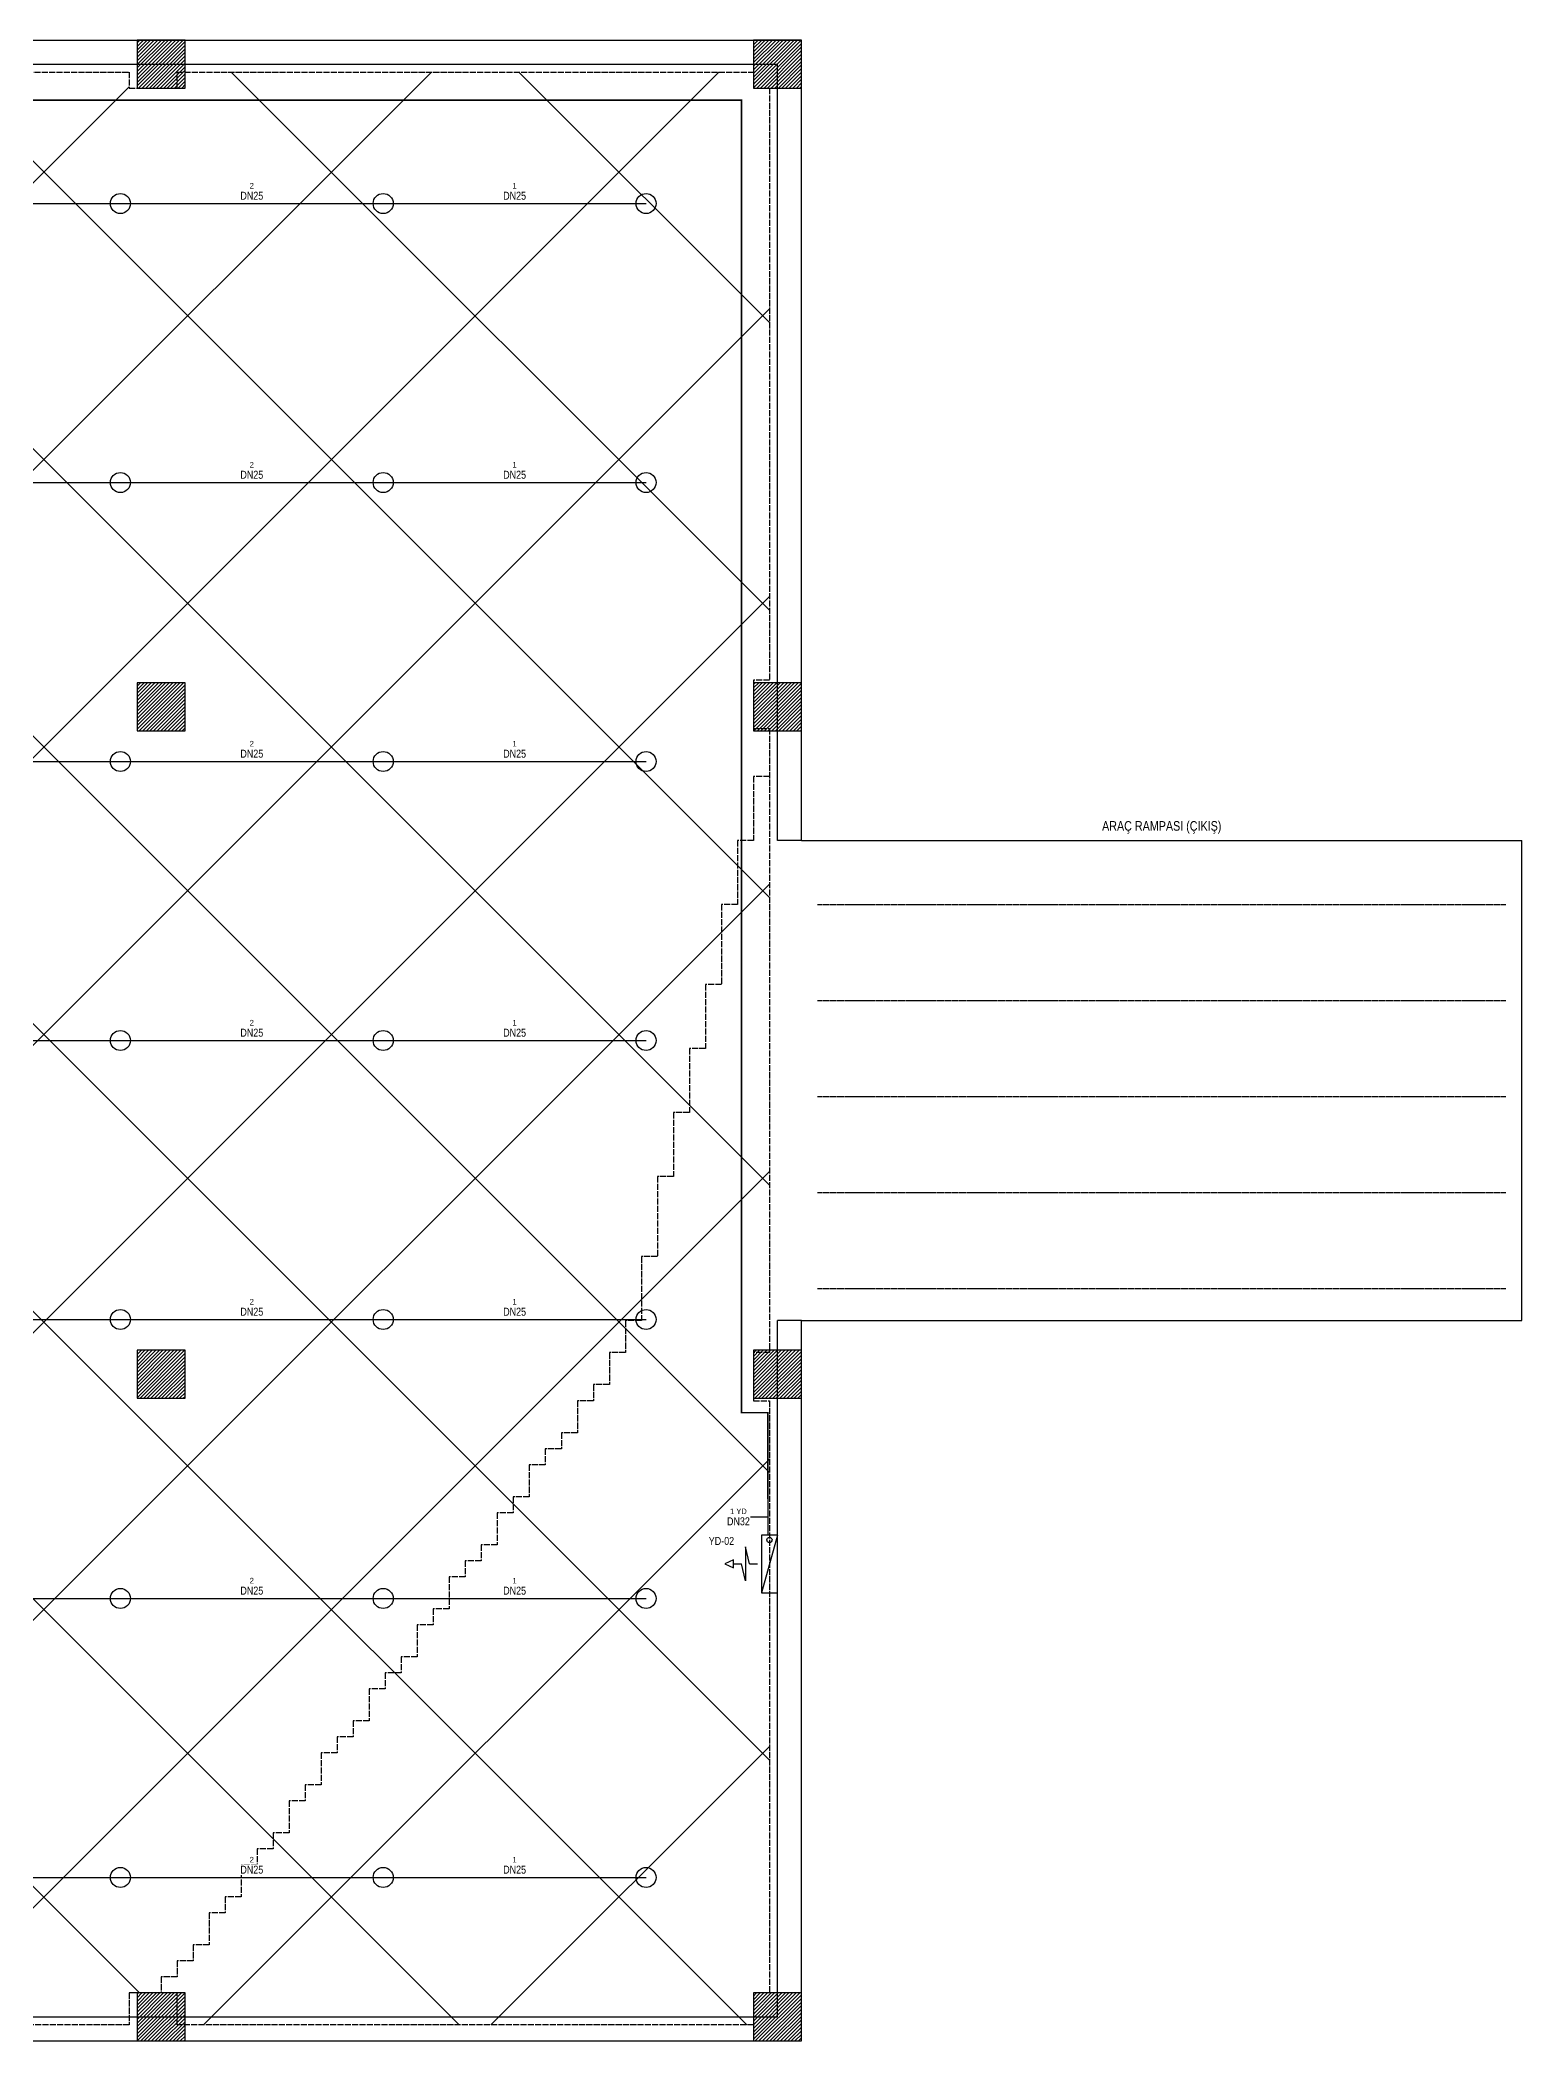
# Model space of a CAD drawing. Header units: centimetres. Extents: x 0 to 9130, y -568 to 3288.
# Drawn here: x 3049 to 4900, y 0 to 2500 of the extents above; entities that cross this region are included whole.
import ezdxf
from ezdxf.enums import TextEntityAlignment as Align

# ---------------------------------------------------------------- set-up
doc = ezdxf.new("R2010")
doc.units = ezdxf.units.CM
doc.linetypes.add('DASHED', pattern=[1.524, 1.27, -0.254])
for name, color, linetype in [('ROTAS-MIMARI-DUVAR', 8, 'Continuous'), ('ROTAS-MIMARI-KAPI', 8, 'Continuous'), ('ROTAS-MIMARI-KOLON', 8, 'Continuous'), ('ROTAS-MIMARI-KOLON-TARAMA', 9, 'Continuous'), ('ROTAS-MIMARI-MAHAL', 7, 'Continuous'), ('ROTAS-MIMARI-MERDIVEN', 8, 'Continuous'), ('ROTAS-YANGIN-DOLAP', 1, 'Continuous'), ('ROTAS-YANGIN-DOLAP-BORU', 1, 'Continuous'), ('ROTAS-YANGIN-DOLAP-CAP', 1, 'Continuous'), ('ROTAS-YANGIN-DOLAP-ERISIM', 3, 'DASHED'), ('ROTAS-YANGIN-DOLAP-KAPSAMA', 3, 'Continuous'), ('ROTAS-YANGIN-DOLAP-YAZI', 1, 'Continuous'), ('ROTAS-YANGIN-SPR-BORU', 140, 'Continuous'), ('ROTAS-YANGIN-SPR-CAP', 141, 'Continuous'), ('ROTAS-YANGIN-SPRINKLER', 15, 'Continuous')]:
    doc.layers.add(name, color=color, linetype=linetype)
doc.styles.add('ROTAS', font='arial.ttf')

# ---------------------------------------------------------------- blocks, each defined once
blk = doc.blocks.new('ROTAS-SPR-DIK')
blk.add_circle((0, 0), 12.5)
blk = doc.blocks.new('ROTAS-YANGIN-DOLABI-PLAN')
for p, q in [((0, 32.8), (-5, 22)), ((5, 22), (0, 32.8)), ((-21.2, 7.3), (0, 12.3)), ((21.2, 7.3), (-21.2, 7.3)), ((-5, 22), (5, 22)), ((0, 22), (0, 12.3)), ((0, 2.3), (21.2, 7.3)), ((0, 2.3), (0, -7.8)), ((36, -32.8), (-36, -12.8)), ((30, -22.8), (30, -22.8))]:
    blk.add_line(p, q)
for points in [[(-36, -12.8), (-36, -32.8), (36, -32.8), (36, -12.8), (-36, -12.8)], [(36, -32.8), (-36, -12.8), (-36, -32.8), (36, -32.8)]]:
    blk.add_lwpolyline(points)
blk.add_circle((30, -22.8), 3.25)
at = {"style": 'ROTAS'}
blk.add_attdef('NO', text='', height=6, dxfattribs=at).set_placement((0, 35.8), align=Align.BOTTOM_CENTER)

msp = doc.modelspace()

# ---------------------------------------------------------------- hatches: boundary and pattern name
at = {"layer": 'ROTAS-MIMARI-KOLON-TARAMA'}
h = msp.add_hatch(dxfattribs=at)
h.set_pattern_fill('ANSI31')
h.paths.add_polyline_path([(3170, 2440), (3230, 2440), (3230, 2500), (3170, 2500)])
h = msp.add_hatch(dxfattribs=at)
h.set_pattern_fill('ANSI31')
h.paths.add_polyline_path([(3940, 2440), (4000, 2440), (4000, 2500), (3940, 2500)])
h = msp.add_hatch(dxfattribs=at)
h.set_pattern_fill('ANSI31')
h.paths.add_polyline_path([(3170, 1637), (3230, 1637), (3230, 1697), (3170, 1697)])
h = msp.add_hatch(dxfattribs=at)
h.set_pattern_fill('ANSI31')
h.paths.add_polyline_path([(3940, 1637), (4000, 1637), (4000, 1697), (3940, 1697)])
h = msp.add_hatch(dxfattribs=at)
h.set_pattern_fill('ANSI31')
h.paths.add_polyline_path([(3170, 803), (3230, 803), (3230, 863), (3170, 863)])
h = msp.add_hatch(dxfattribs=at)
h.set_pattern_fill('ANSI31')
h.paths.add_polyline_path([(3940, 803), (4000, 803), (4000, 863), (3940, 863)])
h = msp.add_hatch(dxfattribs=at)
h.set_pattern_fill('ANSI31')
h.paths.add_polyline_path([(3170, 0), (3230, 0), (3230, 60), (3170, 60)])
h = msp.add_hatch(dxfattribs=at)
h.set_pattern_fill('ANSI31')
h.paths.add_polyline_path([(3940, 0), (4000, 0), (4000, 60), (3940, 60)])
at = {"layer": 'ROTAS-YANGIN-DOLAP-KAPSAMA'}
h = msp.add_hatch(dxfattribs=at)
h.set_pattern_fill('ANSI37', scale=80)
h.paths.add_polyline_path([(20, 860), (20, 1640), (60, 1640), (60, 1700), (20, 1700), (20, 2440), (60, 2440), (60, 2460), (760, 2460), (760, 2440), (820, 2440), (820, 2460), (1560, 2460), (1560, 2440), (1620, 2440), (1620, 2460), (2360, 2460), (2360, 2440), (2420, 2440), (2420, 2460), (3160, 2460), (3160, 2440), (3220, 2440), (3220, 2460), (3940, 2460), (3940, 2440), (3960, 2440), (3960, 1700), (3940, 1700), (3940, 1640), (3960, 1640), (3960, 860), (3940, 860), (3940, 800), (3960, 800), (3960, 60), (3940, 60), (3940, 20), (3220, 20), (3220, 60), (3160, 60), (3160, 20), (2420, 20), (2420, 60), (2360, 60), (2360, 20), (1620, 20), (1620, 60), (1560, 60), (1560, 20), (820, 20), (820, 60), (760, 60), (760, 20), (60, 20), (60, 60), (20, 60), (20, 800), (60, 800), (60, 860)])
h.paths.add_polyline_path([(1560, 1700), (1560, 1640), (1620, 1640), (1620, 1700)], flags=0)
h.paths.add_polyline_path([(1620, 860), (1560, 860), (1560, 800), (1620, 800)], flags=0)
h.paths.add_polyline_path([(760, 1700), (760, 1640), (820, 1640), (820, 1700)], flags=0)
h.paths.add_polyline_path([(760, 860), (760, 800), (820, 800), (820, 860)], flags=0)
h.paths.add_polyline_path([(2360, 800), (2420, 800), (2420, 860), (2360, 860)], flags=0)
h.paths.add_polyline_path([(2360, 1640), (2420, 1640), (2420, 1700), (2360, 1700)], flags=0)
h.paths.add_polyline_path([(3220, 800), (3220, 860), (3160, 860), (3160, 800)], flags=0)
h.paths.add_polyline_path([(3160, 1640), (3220, 1640), (3220, 1700), (3160, 1700)], flags=0)

# ---------------------------------------------------------------- linework, layer by layer
at = {"layer": 'ROTAS-MIMARI-DUVAR'}
for p, q in [((350, 2500), (4000, 2500)), ((4000, 1500), (4000, 2500)), ((350, 2470), (3970, 2470)), ((3970, 1500), (3970, 2470)), ((4000, 1500), (4900, 1500)), ((4900, 900), (4900, 1500)), ((3970, 30), (3970, 900)), ((4000, 900), (4900, 900)), ((4000, 0), (4000, 900)), ((30, 30), (3970, 30)), ((0, 0), (4000, 0))]:
    msp.add_line(p, q, dxfattribs=at)
at = {"layer": 'ROTAS-MIMARI-KAPI'}
for p, q in [((4000, 1500), (3970, 1500)), ((4000, 900), (3970, 900))]:
    msp.add_line(p, q, dxfattribs=at)
at = {"layer": 'ROTAS-MIMARI-KOLON'}
for points in [[(3170, 2440), (3230, 2440), (3230, 2500), (3170, 2500)], [(3940, 2440), (4000, 2440), (4000, 2500), (3940, 2500)], [(3170, 1637), (3230, 1637), (3230, 1697), (3170, 1697)], [(3940, 1637), (4000, 1637), (4000, 1697), (3940, 1697)], [(3170, 803), (3230, 803), (3230, 863), (3170, 863)], [(3940, 803), (4000, 803), (4000, 863), (3940, 863)], [(3170, 0), (3230, 0), (3230, 60), (3170, 60)], [(3940, 0), (4000, 0), (4000, 60), (3940, 60)]]:
    msp.add_lwpolyline(points, close=True, dxfattribs=at)
at = {"layer": 'ROTAS-MIMARI-MERDIVEN', "linetype": 'DASHED', "ltscale": 2}
for points in [[(4020, 1420), (4880, 1420)], [(4020, 1300), (4880, 1300)], [(4020, 1180), (4880, 1180)], [(4020, 1060), (4880, 1060)], [(4020, 940), (4880, 940)]]:
    msp.add_lwpolyline(points, dxfattribs=at)
at = {"layer": 'ROTAS-YANGIN-DOLAP-BORU', "const_width": 2}
msp.add_lwpolyline([(565, 2458), (565, 2425), (3925, 2425), (3925, 785), (3958, 785), (3958, 677)], dxfattribs=at)
at = {"layer": 'ROTAS-YANGIN-DOLAP-BORU'}
msp.add_lwpolyline([(3958, 677), (3958, 632)], dxfattribs=at)
at = {"layer": 'ROTAS-YANGIN-DOLAP-CAP'}
msp.add_line((3957, 654.5), (3936, 654.5), dxfattribs=at)
at = {"layer": 'ROTAS-YANGIN-DOLAP-ERISIM', "linetype": 'DASHED', "ltscale": 6}
for points in [[(2420, 2460), (3160, 2460), (3160, 2440), (3220, 2440), (3220, 2460), (3940, 2460), (3940, 2440), (3960, 2440), (3960, 1700), (3940, 1700), (3940, 1640), (3960, 1640), (3960, 1580), (3940, 1580), (3940, 1500), (3920, 1500), (3920, 1420), (3900, 1420), (3900, 1320), (3880, 1320), (3880, 1240), (3860, 1240), (3860, 1160), (3840, 1160), (3840, 1080), (3820, 1080), (3820, 980), (3800, 980), (3800, 900), (3780, 900), (3780, 860), (3760, 860), (3760, 820), (3740, 820), (3740, 800), (3720, 800), (3720, 760), (3700, 760), (3700, 740), (3680, 740), (3680, 720), (3660, 720), (3660, 680), (3640, 680), (3640, 660), (3620, 660), (3620, 620), (3600, 620), (3600, 600), (3580, 600), (3580, 580), (3560, 580), (3560, 540), (3540, 540), (3540, 520), (3520, 520), (3520, 480), (3500, 480), (3500, 460), (3480, 460), (3480, 440), (3460, 440), (3460, 400), (3440, 400), (3440, 380), (3420, 380), (3420, 360), (3400, 360), (3400, 320), (3380, 320), (3380, 300), (3360, 300), (3360, 260), (3340, 260), (3340, 240), (3320, 240), (3320, 220), (3300, 220), (3300, 180), (3280, 180), (3280, 160), (3260, 160), (3260, 120), (3240, 120), (3240, 100), (3220, 100), (3220, 80), (3200, 80), (3200, 60), (3160, 60), (3160, 20), (2420, 20)], [(2420, 2460), (3160, 2460), (3160, 2440), (3220, 2440), (3220, 2460), (3940, 2460), (3940, 2440), (3960, 2440), (3960, 1700), (3940, 1700), (3940, 1640), (3960, 1640), (3960, 860), (3940, 860), (3940, 800), (3960, 800), (3960, 60), (3940, 60), (3940, 20), (3220, 20), (3220, 60), (3160, 60), (3160, 20), (2420, 20)]]:
    msp.add_lwpolyline(points, dxfattribs=at)
at = {"layer": 'ROTAS-YANGIN-SPR-BORU'}
for points in [[(2820.8, 2295.7), (3149.2, 2295.7)], [(3149.2, 2295.7), (3477.5, 2295.7)], [(3477.5, 2295.7), (3805.8, 2295.7)], [(2820.8, 1947.1), (3149.2, 1947.1)], [(3149.2, 1947.1), (3477.5, 1947.1)], [(3477.5, 1947.1), (3805.8, 1947.1)], [(2820.8, 1598.6), (3149.2, 1598.6)], [(3149.2, 1598.6), (3477.5, 1598.6)], [(3477.5, 1598.6), (3805.8, 1598.6)], [(2820.8, 1250), (3149.2, 1250)], [(3149.2, 1250), (3477.5, 1250)], [(3477.5, 1250), (3805.8, 1250)], [(2820.8, 901.4), (3149.2, 901.4)], [(3149.2, 901.4), (3477.5, 901.4)], [(3477.5, 901.4), (3805.8, 901.4)], [(2820.8, 552.9), (3149.2, 552.9)], [(3149.2, 552.9), (3477.5, 552.9)], [(3477.5, 552.9), (3805.8, 552.9)], [(2820.8, 204.3), (3149.2, 204.3)], [(3149.2, 204.3), (3477.5, 204.3)], [(3477.5, 204.3), (3805.8, 204.3)]]:
    msp.add_lwpolyline(points, dxfattribs=at)

# ---------------------------------------------------------------- block references
at = {"layer": 'ROTAS-YANGIN-DOLAP', "rotation": 90}
msp.add_blockref('ROTAS-YANGIN-DOLABI-PLAN', (3937.2, 596), dxfattribs=at)
at = {"layer": 'ROTAS-YANGIN-SPRINKLER'}
for p in [(3149.2, 2295.7), (3477.5, 2295.7), (3805.8, 2295.7), (3149.2, 1947.1), (3477.5, 1947.1), (3805.8, 1947.1), (3149.2, 1598.6), (3477.5, 1598.6), (3805.8, 1598.6), (3149.2, 1250), (3477.5, 1250), (3805.8, 1250), (3149.2, 901.4), (3477.5, 901.4), (3805.8, 901.4), (3149.2, 552.9), (3477.5, 552.9), (3805.8, 552.9), (3149.2, 204.3), (3477.5, 204.3), (3805.8, 204.3)]:
    msp.add_blockref('ROTAS-SPR-DIK', p, dxfattribs=at)

# ---------------------------------------------------------------- next in the draw order: wipeouts: each hides what was drawn before it
for points in [[(3298.55, 2298.7), (3328.15, 2298.7), (3328.15, 2312.2), (3298.55, 2312.2)], [(3626.85, 2298.7), (3656.45, 2298.7), (3656.45, 2312.2), (3626.85, 2312.2)], [(3298.55, 1950.1), (3328.15, 1950.1), (3328.15, 1963.6), (3298.55, 1963.6)], [(3626.85, 1950.1), (3656.45, 1950.1), (3656.45, 1963.6), (3626.85, 1963.6)], [(3298.55, 1601.6), (3328.15, 1601.6), (3328.15, 1615.1), (3298.55, 1615.1)], [(3626.85, 1601.6), (3656.45, 1601.6), (3656.45, 1615.1), (3626.85, 1615.1)], [(4370.8, 1510), (4529.2, 1510), (4529.2, 1526.2), (4370.8, 1526.2)], [(3298.55, 1253), (3328.15, 1253), (3328.15, 1266.5), (3298.55, 1266.5)], [(3626.85, 1253), (3656.45, 1253), (3656.45, 1266.5), (3626.85, 1266.5)], [(3298.55, 904.4), (3328.15, 904.4), (3328.15, 917.9), (3298.55, 917.9)], [(3626.85, 904.4), (3656.45, 904.4), (3656.45, 917.9), (3626.85, 917.9)], [(3906.4, 642.525), (3936, 642.525), (3936, 656.025), (3906.4, 656.025)], [(3298.55, 555.9), (3328.15, 555.9), (3328.15, 569.4), (3298.55, 569.4)], [(3626.85, 555.9), (3656.45, 555.9), (3656.45, 569.4), (3626.85, 569.4)], [(3298.55, 207.3), (3328.15, 207.3), (3328.15, 220.8), (3298.55, 220.8)], [(3626.85, 207.3), (3656.45, 207.3), (3656.45, 220.8), (3626.85, 220.8)]]:
    msp.add_wipeout(points)

# ---------------------------------------------------------------- next in the draw order: texts
at = {"layer": 'ROTAS-MIMARI-MAHAL', "style": 'ROTAS', "width": 0.8}
msp.add_text('ARAÇ RAMPASI (ÇIKIŞ)', height=12, dxfattribs=at).set_placement((4450, 1518.1), align=Align.MIDDLE_CENTER)
at = {"layer": 'ROTAS-YANGIN-DOLAP-CAP', "style": 'ROTAS', "width": 0.8}
msp.add_text('DN32', height=10, dxfattribs=at).set_placement((3921.2, 649.275), align=Align.MIDDLE_CENTER)
at = {"layer": 'ROTAS-YANGIN-SPR-CAP', "style": 'ROTAS', "width": 0.8}
for p in [(3313.35, 2305.45), (3641.65, 2305.45), (3313.35, 1956.85), (3641.65, 1956.85), (3313.35, 1608.35), (3641.65, 1608.35), (3313.35, 1259.75), (3641.65, 1259.75), (3313.35, 911.15), (3641.65, 911.15), (3313.35, 562.65), (3641.65, 562.65), (3313.35, 214.05), (3641.65, 214.05)]:
    msp.add_text('DN25', height=10, dxfattribs=at).set_placement(p, align=Align.MIDDLE_CENTER)

# ---------------------------------------------------------------- next in the draw order: wipeouts: each hides what was drawn before it
msp.add_wipeout([(3882, 618), (3918, 618), (3918, 631.5), (3882, 631.5)])

# ---------------------------------------------------------------- next in the draw order: texts
at = {"layer": 'ROTAS-YANGIN-DOLAP-YAZI', "style": 'ROTAS', "width": 0.8}
msp.add_text('YD-02', height=10, dxfattribs=at).set_placement((3900, 624.75), align=Align.MIDDLE_CENTER)

# ---------------------------------------------------------------- next in the draw order: wipeouts: each hides what was drawn before it
for points in [[(3309.71, 2313.2), (3316.99, 2313.2), (3316.99, 2322.65), (3309.71, 2322.65)], [(3638.01, 2313.2), (3645.29, 2313.2), (3645.29, 2322.65), (3638.01, 2322.65)], [(3309.71, 1964.6), (3316.99, 1964.6), (3316.99, 1974.05), (3309.71, 1974.05)], [(3638.01, 1964.6), (3645.29, 1964.6), (3645.29, 1974.05), (3638.01, 1974.05)], [(3309.71, 1616.1), (3316.99, 1616.1), (3316.99, 1625.55), (3309.71, 1625.55)], [(3638.01, 1616.1), (3645.29, 1616.1), (3645.29, 1625.55), (3638.01, 1625.55)], [(3309.71, 1267.5), (3316.99, 1267.5), (3316.99, 1276.95), (3309.71, 1276.95)], [(3638.01, 1267.5), (3645.29, 1267.5), (3645.29, 1276.95), (3638.01, 1276.95)], [(3309.71, 918.9), (3316.99, 918.9), (3316.99, 928.35), (3309.71, 928.35)], [(3638.01, 918.9), (3645.29, 918.9), (3645.29, 928.35), (3638.01, 928.35)], [(3910.84, 657.025), (3931.56, 657.025), (3931.56, 666.475), (3910.84, 666.475)], [(3309.71, 570.4), (3316.99, 570.4), (3316.99, 579.85), (3309.71, 579.85)], [(3638.01, 570.4), (3645.29, 570.4), (3645.29, 579.85), (3638.01, 579.85)], [(3309.71, 221.8), (3316.99, 221.8), (3316.99, 231.25), (3309.71, 231.25)], [(3638.01, 221.8), (3645.29, 221.8), (3645.29, 231.25), (3638.01, 231.25)]]:
    msp.add_wipeout(points)

# ---------------------------------------------------------------- next in the draw order: texts
at = {"layer": 'ROTAS-YANGIN-DOLAP-CAP', "style": 'ROTAS', "width": 0.8}
msp.add_text('1 YD', height=7, dxfattribs=at).set_placement((3921.2, 661.75), align=Align.MIDDLE_CENTER)
at = {"layer": 'ROTAS-YANGIN-SPR-CAP', "style": 'ROTAS', "width": 0.8}
for s, p in [('2', (3313.35, 2317.925)), ('1', (3641.65, 2317.925)), ('2', (3313.35, 1969.325)), ('1', (3641.65, 1969.325)), ('2', (3313.35, 1620.825)), ('1', (3641.65, 1620.825)), ('2', (3313.35, 1272.225)), ('1', (3641.65, 1272.225)), ('2', (3313.35, 923.625)), ('1', (3641.65, 923.625)), ('2', (3313.35, 575.125)), ('1', (3641.65, 575.125)), ('2', (3313.35, 226.525)), ('1', (3641.65, 226.525))]:
    msp.add_text(s, height=7, dxfattribs=at).set_placement(p, align=Align.MIDDLE_CENTER)

doc.saveas('drawing.dxf')
